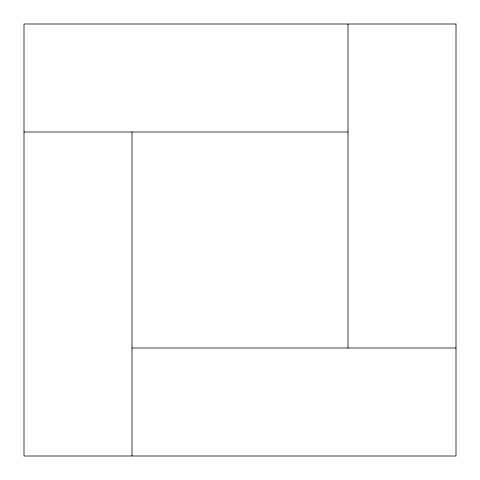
<?xml version="1.0" encoding="UTF-8"?>
<svg xmlns="http://www.w3.org/2000/svg" width="480" height="480" viewBox="0 0 480 480"><rect width="100%" height="100%" fill="white"/><g stroke="black" fill="none" stroke-linecap="round" stroke-linejoin="round"><path stroke-width="0.72" d="M24 132L348 132M132 348L456 348M348 24L348 348M132 132L132 456M456 24L24 24L24 456L456 456L456 24"/></g></svg>
